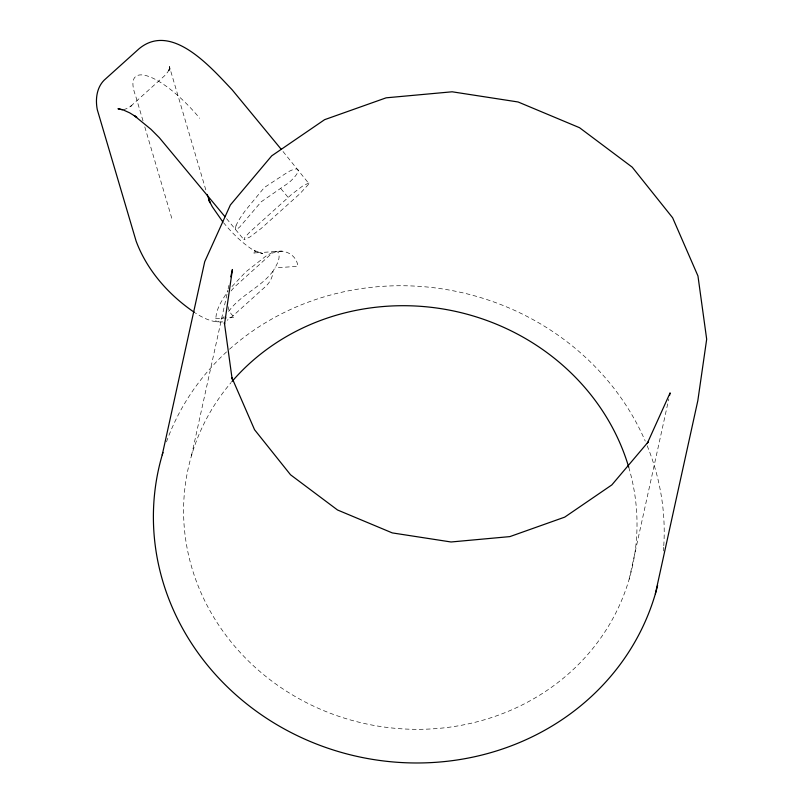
<?xml version="1.0" encoding="UTF-8"?>
<svg xmlns="http://www.w3.org/2000/svg" width="803" height="803" viewBox="0 0 803 803"><rect width="100%" height="100%" fill="white"/><g stroke="black" fill="none" stroke-linecap="round" stroke-linejoin="round"><path stroke-width="0.6" stroke-dasharray="4.01 3.01" d="M231.947 286.581L245.788 271.906L266.074 255.986L273.743 251.67L276.573 251.449L278.45 252.584C280.869 259.118 276.152 265.753 272.97 271.213C272.89 276.844 270.049 282.154 266.074 286.049L231.134 317.506L227.169 320.277M224.137 316.613L219.269 320.959L217.191 321.923L215.947 321.09C215.043 310.048 222.16 300.011 227.982 291.188M191.445 455.823L227.861 290.204M228.132 288.99L228.935 285.336M629.161 579.194L668.789 398.961M272.97 271.213C260.654 287.875 239.625 295.133 227.952 312.467M231.003 290.987L234.245 287.243L269.186 255.786C278.822 246.069 296.769 252.714 297.843 266.335L275.098 267.841M123.341 109.79L127.888 108.174L131.913 105.404L129.674 107.18L164.615 75.723L167.797 71.999L169.895 67.623L168.851 70.885L169.654 66.328L169.975 71.126L169.503 66.95L206.1 190.873M222.762 321.873C212.936 322.836 203.39 318.279 195.35 312.969M282.305 251.078L253.828 252.985L258.365 252.664L262.722 253.628L253.086 249.974L255.986 251.811C243.369 244.283 232.75 233.854 223.445 222.582M215.585 318.65L234.627 317.396L231.294 314.124L228.915 309.988L227.972 306.465M308.994 182.984L303.082 185.694L291.82 194.216L249.643 232.187L244.915 237.337L243.971 239.736L249.884 237.026L261.146 228.494L299.91 193.714L309.035 183.777L282.134 150.412M280.879 188.625L288.187 197.488M226.576 218.647L243.971 239.736M143.024 120.912L135.607 95.788A64.933 20.175 48 0 1 148.515 76.365A64.933 20.175 48 0 1 199.736 118.292M144.791 126.894L172.003 219.018M166.462 441.901A256.237 237.738 12.4 0 1 226.777 351.694M229.507 349.225A256.237 237.738 12.4 0 1 645.241 441.098M647.178 445.735A256.237 237.738 12.4 0 1 663.76 546.05M663.669 547.295A256.237 237.738 12.4 0 1 663.378 551.029M628.739 467.246A227.45 211.028 12.4 0 1 366.529 723.955A227.45 211.028 12.4 0 1 231.154 382.499M236.082 225.442L235.259 229.176A18.529 3.041 -53.2 0 0 239.987 226.697L261.196 201.814L288.909 182.652A18.529 4.547 -38.6 0 0 297.2 173.408L298.154 171.19L298.023 169.674L296.839 168.981A21.32 5.23 -38.6 0 0 288.026 171.972L264.338 187.511L245.838 209.944A21.32 3.503 -53.2 0 0 237.678 222.24L236.082 225.442"/><path stroke-width="1.2" d="M162.246 454.869L204.715 261.688L230.371 204.976L271.725 155.842L324.613 119.667L386.153 97.825L452.149 91.793L518.106 101.981L579.525 127.697L632.232 167.185L672.623 217.764L697.958 275.971L706.68 339.227L697.827 400.677L655.358 593.849M230.812 276.804L232.418 269.497L224.559 324.051L224.368 322.676L232.147 379.086L231.977 377.832L254.551 429.715L290.545 474.784L337.521 509.985L392.265 532.901L451.055 541.985L509.875 536.605L564.72 517.132L611.856 484.902L648.071 442.102L647.348 443.216L670.124 392.868L669.592 395.307M122.367 109.71L117.971 108.736L123.291 109.961L129.644 112.832L136.761 117.228L134.352 115.712L151.024 129.353L159.345 137.714L225.001 216.73M194.386 312.357C168.821 295.022 147.009 270.37 136.139 241.191L97.293 109.69C95.306 99.522 96.541 87.848 104.139 80.19L139.09 48.732C171.792 21.52 211.49 68.175 232.097 89.735L281.341 149.448M222.652 221.658L212.253 206.682L208.639 199.756L210.105 202.737L207.154 194.456M657.617 585.497A256.237 237.738 12.4 0 1 345.35 753.525A256.237 237.738 12.4 0 1 162.949 452.501M231.977 381.545A227.45 211.028 12.4 0 1 454.729 311.213A227.45 211.028 12.4 0 1 628.739 467.246"/></g></svg>
